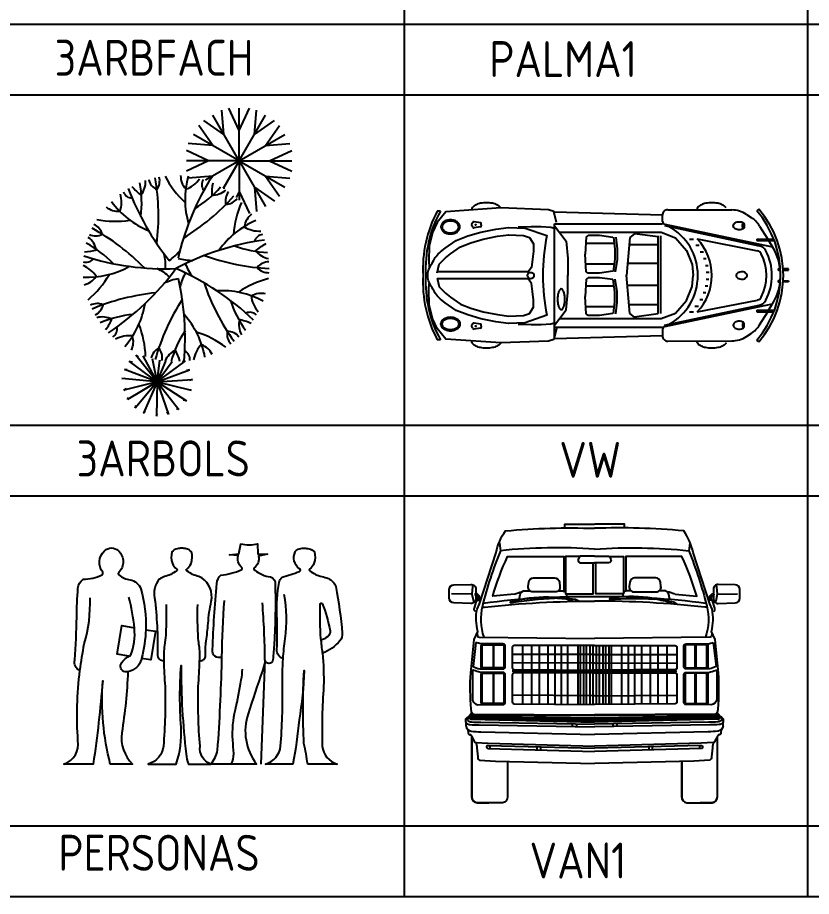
# Model space of a CAD drawing. Header units: millimetres. Extents: x 2198.5 to 2287.8, y 1208.8 to 1298.1.
# Drawn here: x 2265.8 to 2272.41, y 1237.71 to 1245.04 of the extents above; entities that cross this region are included whole.
import ezdxf

# ---------------------------------------------------------------- set-up
doc = ezdxf.new("R2010")
doc.units = ezdxf.units.MM
for name, color, linetype in [('2', 7, 'Continuous'), ('AUTO', 150, 'Continuous'), ('MOBITAS', 5, 'Continuous')]:
    doc.layers.add(name, color=color, linetype=linetype)
doc.styles.add('ARCHQUICK', font='ARCHQUIK.SHX')

# ---------------------------------------------------------------- blocks, each defined once
blk = doc.blocks.new('VAN1')
at = {"layer": 'AUTO'}
for p, q in [((0.6489, 1.3109), (0.6489, 1.1092)), ((0.724, 1.3109), (0.724, 1.1092)), ((0.788, 1.3109), (0.788, 1.1092)), ((0.8603, 1.3109), (0.8603, 1.1092)), ((0.9187, 1.3109), (0.9187, 1.1092)), ((0.9715, 1.3109), (0.9715, 1.1092)), ((1.0244, 1.3109), (1.0244, 1.1092)), ((1.1106, 1.3109), (1.1106, 1.1092)), ((1.13, 1.3109), (1.13, 1.1092)), ((1.1578, 1.3109), (1.1578, 1.1092)), ((1.1801, 1.3109), (1.1801, 1.1092)), ((1.2107, 1.3109), (1.2107, 1.1092)), ((1.2357, 1.3109), (1.2357, 1.1092)), ((1.2643, 1.3109), (1.2643, 1.1092)), ((1.2893, 1.3109), (1.2893, 1.1092)), ((1.3199, 1.3109), (1.3199, 1.1092)), ((1.3421, 1.3109), (1.3421, 1.1092)), ((1.37, 1.3109), (1.37, 1.1092)), ((1.3894, 1.3109), (1.3894, 1.1092)), ((1.4756, 1.3109), (1.4756, 1.1092)), ((1.5285, 1.3109), (1.5285, 1.1092)), ((1.5813, 1.3109), (1.5813, 1.1092)), ((1.6397, 1.3109), (1.6397, 1.1092)), ((1.712, 1.3109), (1.712, 1.1092)), ((1.776, 1.3109), (1.776, 1.1092)), ((1.8511, 1.3109), (1.8511, 1.1092)), ((1.25, 1.236), (0.5642, 1.2375)), ((1.25, 1.236), (1.9358, 1.2375)), ((1.25, 1.1645), (0.5642, 1.1679)), ((1.25, 1.1645), (1.9358, 1.1679)), ((1.25, 1.0971), (0.5642, 1.0985)), ((0.6489, 1.082), (0.6489, 0.8241)), ((0.724, 1.082), (0.724, 0.8241)), ((0.788, 1.082), (0.788, 0.8241)), ((0.8603, 1.082), (0.8603, 0.8241)), ((0.9187, 1.082), (0.9187, 0.8241)), ((0.9715, 1.082), (0.9715, 0.8241)), ((1.0244, 1.082), (1.0244, 0.8241)), ((1.1106, 1.082), (1.1106, 0.8241)), ((1.13, 1.082), (1.13, 0.8241)), ((1.1578, 1.082), (1.1578, 0.8241)), ((1.1801, 1.082), (1.1801, 0.8241)), ((1.2107, 1.082), (1.2107, 0.8241)), ((1.2357, 1.082), (1.2357, 0.8241)), ((1.25, 1.0971), (1.9358, 1.0985)), ((1.2643, 1.082), (1.2643, 0.8241)), ((1.2893, 1.082), (1.2893, 0.8241)), ((1.3199, 1.082), (1.3199, 0.8241)), ((1.3421, 1.082), (1.3421, 0.8241)), ((1.37, 1.082), (1.37, 0.8241)), ((1.3894, 1.082), (1.3894, 0.8241)), ((1.4756, 1.082), (1.4756, 0.8241)), ((1.5285, 1.082), (1.5285, 0.8241)), ((1.5813, 1.082), (1.5813, 0.8241)), ((1.6397, 1.082), (1.6397, 0.8241)), ((1.712, 1.082), (1.712, 0.8241)), ((1.776, 1.082), (1.776, 0.8241)), ((1.8511, 1.082), (1.8511, 0.8241)), ((1.25, 0.8923), (0.5642, 0.8957)), ((1.25, 0.8923), (1.9358, 0.8957)), ((1.0639, 0.6593), (1.0639, 0.6351)), ((1.0986, 0.6587), (1.0986, 0.6345)), ((1.4014, 0.6587), (1.4014, 0.6345)), ((1.4361, 0.6593), (1.4361, 0.6351)), ((0.3762, 0.4781), (0.3762, 0.451)), ((0.7689, 0.4672), (0.7689, 0.4401)), ((0.7992, 0.4664), (0.7992, 0.4392)), ((1.7008, 0.4664), (1.7008, 0.4392)), ((1.7311, 0.4672), (1.7311, 0.4401)), ((2.1238, 0.4781), (2.1238, 0.451))]:
    blk.add_line(p, q, dxfattribs=at)
for points in [[(0.1788, 0.6395), (0.1788, 0.671), (0.1768, 0.6715), (0.1758, 0.6969), (0.1768, 0.698), (0.1773, 0.6995), (0.191, 0.7142), (0.1981, 0.7157), (0.2194, 0.7404), (0.2236, 0.7343), (0.2276, 0.7358), (0.2281, 0.7404), (0.221, 0.7815, -0.038786), (0.2179, 1.0831), (0.2461, 1.3624), (0.2764, 1.428, -0.109718), (0.27, 1.6144), (0.2895, 1.6578), (0.429, 2.0868, -0.098597), (0.5071, 2.2668, -0.030448), (1.2504, 2.2886, -6.338264)], [(2.3212, 0.6395), (2.3212, 0.671), (2.3232, 0.6715), (2.3242, 0.6969), (2.3232, 0.698), (2.3227, 0.6995), (2.309, 0.7142), (2.3018, 0.7157), (2.2806, 0.7404), (2.2764, 0.7343), (2.2724, 0.7358), (2.2719, 0.7404), (2.279, 0.7815, 0.038786), (2.2821, 1.0831), (2.2539, 1.3624), (2.2236, 1.428, 0.109718), (2.23, 1.6144), (2.2104, 1.6578), (2.0709, 2.0868, 0.098597), (1.9928, 2.2668, 0.030448), (1.2496, 2.2886, 6.338264)], [(1.25, 2.1154, 0.042023), (0.4651, 2.1015, 0.035645), (0.3148, 1.6411, 0.142698), (0.3255, 1.3808, 1.987859)], [(0.4544, 2.1684, -0.751298), (0.4563, 2.1652)], [(1.25, 2.1154, -0.042023), (2.0348, 2.1015, -0.035645), (2.1851, 1.6411, -0.142698), (2.1745, 1.3808, -1.987859)], [(2.0456, 2.1684, 0.751298), (2.0437, 2.1652)], [(0.5813, 1.7395), (0.4008, 1.7219, -0.036787), (0.5248, 2.0529), (0.9924, 2.0539), (0.9924, 1.7647)], [(1.25, 2.0558), (1.1387, 2.0558, 0.311062), (1.12, 2.0429), (1.1143, 2.028, 0.525481), (1.133, 2.0009), (1.25, 2.0009)], [(1.25, 2.0558), (1.3613, 2.0558, -0.311062), (1.38, 2.0429), (1.3857, 2.028, -0.525481), (1.367, 2.0009), (1.25, 2.0009)], [(1.921, 1.7395), (2.1015, 1.7219, 0.036787), (1.9774, 2.0529), (1.5099, 2.0539), (1.5099, 1.7647)], [(0.0384, 1.706), (0.0384, 1.7773, -0.407192), (0.0774, 1.8173), (0.2192, 1.8207, -0.421271), (0.2602, 1.7807), (0.2602, 1.745, -0.422281)], [(0.2457, 1.8103, 0.387183), (0.2335, 1.8004), (0.2282, 1.7387), (0.2404, 1.68, 0.65361), (0.248, 1.6777, -0.040764)], [(0.6215, 1.6888), (0.6309, 1.7362, -0.35824), (0.6701, 1.7684), (0.7102, 1.7684, -0.414214)], [(0.9476, 1.7684), (0.9755, 1.7684, -0.414214), (1.0155, 1.7284), (1.0155, 1.7154)], [(1.5524, 1.7684), (1.5245, 1.7684, 0.414214), (1.4845, 1.7284), (1.4845, 1.7154)], [(1.8785, 1.6888), (1.8691, 1.7362, 0.35824), (1.8299, 1.7684), (1.7898, 1.7684, 0.414214)], [(2.4616, 1.706), (2.4616, 1.7773, 0.407192), (2.4225, 1.8173), (2.2807, 1.8207, 0.421271), (2.2398, 1.7807), (2.2398, 1.745, 0.422281)], [(2.2543, 1.8103, -0.387183), (2.2665, 1.8004), (2.2718, 1.7387), (2.2596, 1.68, -0.65361), (2.252, 1.6777, 0.040764)], [(0.2602, 1.7294), (0.2602, 1.7021, -0.422281), (0.2191, 1.6621), (0.0773, 1.666, -0.406192), (0.0384, 1.706)], [(0.2568, 1.5948), (0.2507, 1.5995, -0.237471), (0.2486, 1.6226), (0.267, 1.6839), (0.2708, 1.6847), (0.2708, 1.6885), (0.303, 1.6885)], [(0.2761, 1.6883), (0.2759, 1.7118, 0.291687), (0.2559, 1.7306, 0.293439)], [(0.291, 1.6888), (0.2909, 1.7137, 0.303996), (0.2586, 1.7453, 0.305503)], [(1.1199, 1.6802), (1.0911, 1.6942), (1.0177, 1.7042), (0.8648, 1.713, 0.079722), (0.5483, 1.6718, 0.809853), (0.5483, 1.6682, -0.025698), (0.9172, 1.7068), (0.866, 1.7094, -0.018156), (1.0133, 1.701), (1.0608, 1.6858), (1.068, 1.6802)], [(0.5813, 1.7395, -0.054626), (0.6438, 1.7585, -1.088774)], [(1.945, 1.6521), (1.9178, 1.6689), (1.8457, 1.6862), (1.6945, 1.7104, 0.079722), (1.3755, 1.7012, 0.809853), (1.3751, 1.6976, -0.025698), (1.746, 1.6989), (1.6953, 1.7067, -0.018156), (1.841, 1.6835), (1.8868, 1.6636), (1.8933, 1.6574)], [(1.9187, 1.7395, 0.054626), (1.8562, 1.7585, 1.088774)], [(2.2432, 1.5948), (2.2493, 1.5995, 0.237471), (2.2514, 1.6226), (2.2329, 1.6839), (2.2292, 1.6847), (2.2292, 1.6885), (2.197, 1.6885)], [(2.2089, 1.6888), (2.2091, 1.7137, -0.303996), (2.2413, 1.7453, -0.305503)], [(2.2239, 1.6883), (2.224, 1.7118, -0.291687), (2.2441, 1.7306, -0.293439)], [(2.2398, 1.7294), (2.2398, 1.7021, 0.422281), (2.2809, 1.6621), (2.4227, 1.666, 0.406192), (2.4616, 1.706)], [(0.3148, 1.6411, 0.523844), (0.3322, 1.6315, -0.026453), (1.25, 1.6816, 0.398545)], [(2.1851, 1.6411, -0.523844), (2.1678, 1.6315, 0.026453), (1.25, 1.6816, -0.398545)], [(0.2726, 1.4114), (0.2743, 1.3945, 0.377148), (0.2878, 1.3793), (1.25, 1.3689)], [(2.2274, 1.4114), (2.2257, 1.3945, -0.377148), (2.2122, 1.3793), (1.25, 1.3689)], [(0.2606, 1.3374), (0.2366, 1.1363, 0.095227), (0.2927, 1.1168), (0.2927, 1.1168), (0.2983, 1.1155), (0.4853, 1.1155, 0.470174), (0.5055, 1.1382), (0.5055, 1.3056, 0.473594), (0.4865, 1.3245), (0.3008, 1.3245), (0.2826, 1.3309, -0.060597), (0.2606, 1.3374)], [(2.2394, 1.3374), (2.2634, 1.1363, -0.095227), (2.2073, 1.1168), (2.2073, 1.1168), (2.2017, 1.1155), (2.0147, 1.1155, -0.470174), (1.9945, 1.1382), (1.9945, 1.3056, -0.473594), (2.0135, 1.3245), (2.1992, 1.3245), (2.2174, 1.3309, 0.060597), (2.2394, 1.3374)], [(1.25, 1.3109), (0.5792, 1.3109, 0.414214), (0.5642, 1.2959), (0.5642, 1.1252, 0.414214), (0.5792, 1.1102), (1.25, 1.1055)], [(1.25, 1.3109), (1.9208, 1.3109, -0.414214), (1.9358, 1.2959), (1.9358, 1.1252, -0.414214), (1.9208, 1.1102), (1.25, 1.1055)], [(0.2321, 1.1088), (0.2318, 0.8551, 0.256748), (0.2757, 0.8176), (0.2757, 0.8176), (0.2983, 0.818), (0.4853, 0.818, 0.470174), (0.5055, 0.8407), (0.5055, 1.067, 0.473594), (0.4865, 1.0859), (0.3008, 1.0859), (0.2826, 1.0917, -0.024992), (0.2321, 1.1088)], [(2.2679, 1.1088), (2.2681, 0.8551, -0.256748), (2.2243, 0.8176), (2.2243, 0.8176), (2.2017, 0.818), (2.0147, 0.818, -0.470174), (1.9945, 0.8407), (1.9945, 1.067, -0.473594), (2.0135, 1.0859), (2.1992, 1.0859), (2.2174, 1.0917, 0.024992), (2.2679, 1.1088)], [(1.25, 1.082), (0.5792, 1.082, 0.414214), (0.5642, 1.067), (0.5642, 0.8401, 0.414214), (0.5792, 0.8251), (1.25, 0.8205)], [(1.25, 1.082), (1.9208, 1.082, -0.414214), (1.9358, 1.067), (1.9358, 0.8401, -0.414214), (1.9208, 0.8251), (1.25, 0.8205)], [(0.1782, 0.6712, 0.087442), (0.1832, 0.6599, 0.479332)], [(0.1832, 0.6599, 0.113967), (0.2106, 0.6527, 0.040607), (0.2888, 0.6487), (1.25, 0.6318)], [(0.1915, 0.7143, 0.239469), (0.1954, 0.6824, 0.479332)], [(0.1954, 0.6824, 0.113967), (0.2228, 0.6752, 0.040607), (0.3011, 0.6712), (1.25, 0.6564)], [(2.3045, 0.6824, -0.113967), (2.2771, 0.6752, -0.040607), (2.1989, 0.6712), (1.25, 0.6564)], [(2.3168, 0.6599, -0.113967), (2.2894, 0.6527, -0.040607), (2.2112, 0.6487), (1.25, 0.6318)], [(2.3085, 0.7143, -0.239469), (2.3045, 0.6824, -0.479332)], [(2.3218, 0.6712, -0.087442), (2.3168, 0.6599, -0.479332)], [(0.1788, 0.6395, 0.342243), (0.2204, 0.5963)], [(0.1946, 0.6084), (0.1964, 0.5789, 0.436703), (0.2153, 0.5679, -0.125131), (0.2296, 0.5465), (0.2464, 0.5147, 0.325998), (0.2614, 0.5023), (0.3628, 0.4958), (1.25, 0.4712)], [(0.2204, 0.5963), (0.2204, 0.5963, 0.036077), (0.303, 0.5923), (1.25, 0.5678)], [(2.3053, 0.6084), (2.3036, 0.5789, -0.436703), (2.2847, 0.5679, 0.125131), (2.2704, 0.5465), (2.2535, 0.5147, -0.325998), (2.2386, 0.5023), (2.1372, 0.4958), (1.25, 0.4712)], [(2.2796, 0.5963), (2.2796, 0.5963, -0.036077), (2.197, 0.5923), (1.25, 0.5678)], [(2.3212, 0.6395, -0.342243), (2.2796, 0.5963)], [(0.5241, 0.345), (0.5241, 0.0494, -0.392385), (0.4806, 0.0006), (0.3679, 0.0006), (0.2703, 0.0006, -0.392385), (0.2268, 0.0494), (0.2268, 0.5511)], [(0.2277, 0.5511), (0.2277, 0.0494, 0.392385), (0.2711, 0.0006), (0.3688, 0.0006)], [(1.9759, 0.345), (1.9759, 0.0494, 0.392385), (2.0194, 0.0006), (2.1321, 0.0006), (2.2297, 0.0006, 0.392385), (2.2732, 0.0494), (2.2732, 0.5511)], [(2.2723, 0.5511), (2.2723, 0.0494, -0.392385), (2.2289, 0.0006), (2.1312, 0.0006)], [(0.2568, 0.504, -0.150975), (0.2675, 0.4574), (0.2764, 0.3825, 0.407136), (0.2905, 0.3558), (0.4241, 0.3474), (1.25, 0.3278)], [(0.3628, 0.4785, 0.866422), (0.3592, 0.4515, 0.654306)], [(2.2432, 0.504, 0.150975), (2.2325, 0.4574), (2.2236, 0.3825, -0.407136), (2.2094, 0.3558), (2.0758, 0.3474), (1.25, 0.3278)], [(2.1372, 0.4785, -0.866422), (2.1408, 0.4515, -0.654306)], [(0.5249, 0.345), (0.5249, 0.0494, -0.392385), (0.4815, 0.0006), (0.3688, 0.0006)], [(1.9751, 0.345), (1.9751, 0.0494, 0.392385), (2.0185, 0.0006), (2.1312, 0.0006)]]:
    blk.add_lwpolyline(points, format="xyb", dxfattribs=at)
for points in [[(1.001, 2.2914), (1.001, 2.3233), (1.2489, 2.3233)], [(1.499, 2.2914), (1.499, 2.3233), (1.2511, 2.3233)], [(0.4563, 2.1652), (0.4651, 2.1015)], [(2.0437, 2.1652), (2.0348, 2.1015)], [(1.1302, 2.0539), (1.0078, 2.0539), (1.0078, 1.7414), (1.2394, 1.7414), (1.2394, 2.0009)], [(1.3697, 2.0539), (1.4922, 2.0539), (1.4922, 1.7414), (1.2606, 1.7414), (1.2606, 2.0009)], [(0.2282, 1.7387), (0.0582, 1.7417)], [(2.2718, 1.7387), (2.4418, 1.7417)], [(0.2428, 0.7375), (0.2428, 0.7375), (1.25, 0.7324)], [(0.2428, 0.7331), (0.2428, 0.7331), (1.25, 0.7281)], [(2.2572, 0.7375), (2.2572, 0.7375), (1.25, 0.7324)], [(2.2572, 0.7331), (2.2572, 0.7331), (1.25, 0.7281)], [(0.2239, 0.6962), (0.2239, 0.6962), (1.25, 0.6715)], [(0.2245, 0.7029), (0.2245, 0.7029), (1.25, 0.6851)], [(0.2257, 0.7099), (0.2257, 0.7099), (1.25, 0.6964)], [(0.2428, 0.7207), (0.2428, 0.7207), (1.25, 0.709)], [(2.2572, 0.7207), (2.2572, 0.7207), (1.25, 0.709)], [(2.2742, 0.7099), (2.2742, 0.7099), (1.25, 0.6964)], [(2.2755, 0.7029), (2.2755, 0.7029), (1.25, 0.6851)], [(2.2761, 0.6962), (2.2761, 0.6962), (1.25, 0.6715)], [(0.3592, 0.4515), (0.3592, 0.4515), (0.3592, 0.4515), (0.3592, 0.4515), (0.3592, 0.4515), (0.3592, 0.4515), (0.3592, 0.4515), (1.25, 0.4267)], [(0.3628, 0.4785), (0.3628, 0.4785), (0.3628, 0.4785), (0.3628, 0.4785), (0.3628, 0.4785), (0.3628, 0.4785), (0.3628, 0.4785), (1.25, 0.4538)], [(2.1372, 0.4785), (2.1372, 0.4785), (2.1372, 0.4785), (2.1372, 0.4785), (2.1372, 0.4785), (2.1372, 0.4785), (2.1372, 0.4785), (1.25, 0.4538)], [(2.1408, 0.4515), (2.1408, 0.4515), (2.1408, 0.4515), (2.1408, 0.4515), (2.1408, 0.4515), (2.1408, 0.4515), (2.1408, 0.4515), (1.25, 0.4267)]]:
    blk.add_lwpolyline(points, dxfattribs=at)
for points in [[(0.6965, 1.8034), (0.7006, 1.8392, -0.380569), (0.7404, 1.8745), (0.9168, 1.8745, -0.375877), (0.9565, 1.8398), (0.9612, 1.8041, -0.453618), (0.9216, 1.7588), (0.7362, 1.7588, -0.448678)], [(1.8035, 1.8034), (1.7993, 1.8392, 0.380569), (1.7596, 1.8745), (1.5832, 1.8745, 0.375877), (1.5435, 1.8398), (1.5388, 1.8041, 0.453618), (1.5784, 1.7588), (1.7638, 1.7588, 0.448678)], [(0.3033, 1.1368), (0.3033, 1.3045, -0.414214), (0.3183, 1.3195), (0.4854, 1.3195, -0.414214), (0.5004, 1.3045), (0.5004, 1.1368, -0.414214), (0.4854, 1.1218), (0.3183, 1.1218, -0.414214)], [(2.1966, 1.1368), (2.1966, 1.3045, 0.414214), (2.1816, 1.3195), (2.0146, 1.3195, 0.414214), (1.9996, 1.3045), (1.9996, 1.1368, 0.414214), (2.0146, 1.1218), (2.1816, 1.1218, 0.414214)], [(0.3135, 1.1302), (0.3135, 1.3111, -0.414214), (0.3193, 1.3169), (0.3992, 1.3169, -0.414214), (0.4049, 1.3111), (0.4049, 1.1302, -0.414214), (0.3992, 1.1244), (0.3193, 1.1244, -0.414214)], [(0.4104, 1.1302), (0.4104, 1.3111, -0.414214), (0.4162, 1.3169), (0.488, 1.3169, -0.414214), (0.4937, 1.3111), (0.4937, 1.1302, -0.414214), (0.488, 1.1244), (0.4162, 1.1244, -0.414214)], [(2.0896, 1.1302), (2.0896, 1.3111, 0.414214), (2.0838, 1.3169), (2.012, 1.3169, 0.414214), (2.0063, 1.3111), (2.0063, 1.1302, 0.414214), (2.012, 1.1244), (2.0838, 1.1244, 0.414214)], [(2.1865, 1.1302), (2.1865, 1.3111, 0.414214), (2.1807, 1.3169), (2.1008, 1.3169, 0.414214), (2.0951, 1.3111), (2.0951, 1.1302, 0.414214), (2.1008, 1.1244), (2.1807, 1.1244, 0.414214)], [(0.3033, 0.8406), (0.3033, 1.0671, -0.414214), (0.3183, 1.0821), (0.4854, 1.0821, -0.414214), (0.5004, 1.0671), (0.5004, 0.8406, -0.414214), (0.4854, 0.8256), (0.3183, 0.8256, -0.414214)], [(0.3135, 0.8339), (0.3135, 1.0738, -0.414214), (0.3193, 1.0795), (0.3992, 1.0795, -0.414214), (0.4049, 1.0738), (0.4049, 0.8339, -0.414214), (0.3992, 0.8282), (0.3193, 0.8282, -0.414214)], [(0.4104, 0.8339), (0.4104, 1.0738, -0.414214), (0.4162, 1.0795), (0.488, 1.0795, -0.414214), (0.4937, 1.0738), (0.4937, 0.8339, -0.414214), (0.488, 0.8282), (0.4162, 0.8282, -0.414214)], [(2.1966, 0.8406), (2.1966, 1.0671, 0.414214), (2.1816, 1.0821), (2.0146, 1.0821, 0.414214), (1.9996, 1.0671), (1.9996, 0.8406, 0.414214), (2.0146, 0.8256), (2.1816, 0.8256, 0.414214)], [(2.0896, 0.8339), (2.0896, 1.0738, 0.414214), (2.0838, 1.0795), (2.012, 1.0795, 0.414214), (2.0063, 1.0738), (2.0063, 0.8339, 0.414214), (2.012, 0.8282), (2.0838, 0.8282, 0.414214)], [(2.1865, 0.8339), (2.1865, 1.0738, 0.414214), (2.1807, 1.0795), (2.1008, 1.0795, 0.414214), (2.0951, 1.0738), (2.0951, 0.8339, 0.414214), (2.1008, 0.8282), (2.1807, 0.8282, 0.414214)]]:
    blk.add_lwpolyline(points, format="xyb", close=True, dxfattribs=at)
for centre, radius, start, end in [((0.264, 1.7367), 0.0102, 121.98092, 216.85104), ((1.1516, -4.5024), 6.2199, 89.09403, 97.6636), ((1.3483, -4.5024), 6.2199, 82.3364, 90.90597), ((2.2359, 1.7367), 0.0102, 323.14896, 58.01908), ((0.2337, 0.7322), 0.00981, 164.66842, 252.24915), ((0.2414, 0.747), 0.014, 194.6186, 275.72998), ((0.2457, 0.7551), 0.0179, 189.91213, 260.53443), ((2.2542, 0.7551), 0.0179, 279.46557, 350.08787), ((2.2586, 0.747), 0.014, 264.27002, 345.3814), ((2.2663, 0.7322), 0.00981, 287.75085, 15.33158), ((0.2251, 0.7212), 0.0251, 186.92898, 267.17611), ((0.2272, 0.7251), 0.0223, 183.88547, 263.14837), ((0.2276, 0.727), 0.0172, 167.2434, 263.86825), ((0.26, 0.8525), 0.133, 257.2794, 262.56771), ((2.24, 0.8525), 0.133, 277.43229, 282.7206), ((2.2724, 0.727), 0.0172, 276.13175, 12.7566), ((2.2728, 0.7251), 0.0223, 276.85163, 356.11453), ((2.2749, 0.7212), 0.0251, 272.82389, 353.07102)]:
    blk.add_arc(centre, radius, start, end, dxfattribs=at)
blk = doc.blocks.new('*X435')
at = {"color": 0, "linetype": 'Continuous'}
for p, q in [((65.75, 93.7308), (65.75, 93.7632)), ((66.3125, 93.7236), (66.3125, 93.7553)), ((65.8125, 93.6894), (65.8125, 93.7182)), ((65.875, 93.6607), (65.875, 93.6875)), ((66.1875, 93.6574), (66.1875, 93.6839)), ((66.25, 93.6843), (66.25, 93.7128)), ((65.9375, 93.6424), (65.9375, 93.6681)), ((66, 93.6332), (66, 93.6583)), ((66.0625, 93.6326), (66.0625, 93.6576)), ((66.125, 93.6405), (66.125, 93.666))]:
    blk.add_line(p, q, dxfattribs=at)
blk = doc.blocks.new('VW')
at = {"layer": 'MOBITAS', "linetype": 'Continuous'}
for p, q in [((-0.7171, -0.2033), (-0.7171, -0.1691)), ((0.706, -0.2033), (0.706, -0.1691)), ((-0.5885, -0.6477), (-0.5986, -0.5765)), ((-0.5921, -0.5629), (-0.5712, -0.5493)), ((-0.5404, -0.5629), (-0.5613, -0.5493)), ((-0.544, -0.6477), (-0.5339, -0.5765)), ((0.5328, -0.6477), (0.5228, -0.5765)), ((0.5292, -0.5629), (0.5502, -0.5493)), ((0.581, -0.5629), (0.5601, -0.5493)), ((0.5774, -0.6477), (0.5874, -0.5765)), ((-0.5665, -0.6569), (-0.5774, -0.6569)), ((-0.5665, -0.6569), (-0.5556, -0.6569)), ((0.5554, -0.6569), (0.5445, -0.6569)), ((0.5554, -0.6569), (0.5663, -0.6569)), ((-0.5446, -1.0642), (-0.5492, -1.2085)), ((0.5335, -1.0642), (0.538, -1.2085)), ((-0.5492, -1.2085), (-0.5492, -1.3213)), ((0.538, -1.2085), (0.538, -1.3213)), ((-0.5492, -1.3213), (-0.5401, -1.4251)), ((0.538, -1.3213), (0.529, -1.4251)), ((-0.5401, -1.4251), (-0.5311, -1.4657)), ((0.529, -1.4251), (0.52, -1.4657)), ((-0.6733, -2.6634), (-0.7072, -1.466)), ((-0.7072, -1.466), (-0.5774, -1.466)), ((-0.5774, -1.466), (-0.5774, -2.6634)), ((-0.5774, -1.466), (0.5662, -1.466)), ((-0.4838, -1.5209), (-0.4838, -2.6469)), ((0.4727, -1.5209), (0.4727, -2.6469)), ((0.5662, -1.466), (0.5662, -2.6634)), ((0.6622, -2.6634), (0.696, -1.466)), ((-0.4489, -1.8386), (-0.432, -1.8184)), ((-0.4489, -1.9667), (-0.4489, -1.8386)), ((-0.432, -1.8184), (-0.2397, -1.8083)), ((-0.3503, -1.8126), (-0.3503, -2.1241)), ((-0.0474, -1.8184), (-0.2397, -1.8083)), ((-0.1189, -1.8126), (-0.1189, -2.1241)), ((-0.0306, -1.8386), (-0.0474, -1.8184)), ((-0.0306, -1.9667), (-0.0306, -1.8386)), ((0.0194, -1.8386), (0.0363, -1.8184)), ((0.0194, -1.9667), (0.0194, -1.8386)), ((0.0363, -1.8184), (0.2286, -1.8083)), ((0.1219, -1.8126), (0.1219, -2.1241)), ((0.4209, -1.8184), (0.2286, -1.8083)), ((0.3534, -1.8126), (0.3534, -2.1241)), ((0.4377, -1.8386), (0.4209, -1.8184)), ((0.4377, -1.9667), (0.4377, -1.8386)), ((-0.4278, -2.1141), (-0.4489, -1.9667)), ((-0.0516, -2.1141), (-0.0306, -1.9667)), ((0.0405, -2.1141), (0.0194, -1.9667)), ((0.4167, -2.1141), (0.4377, -1.9667)), ((-0.4286, -2.1218), (-0.2971, -2.1353)), ((-0.2971, -2.1353), (-0.1857, -2.1353)), ((-0.1857, -2.1353), (-0.0508, -2.115)), ((0.1746, -2.1353), (0.0397, -2.115)), ((0.2859, -2.1353), (0.1746, -2.1353)), ((0.4175, -2.1218), (0.2859, -2.1353)), ((-0.4681, -2.3519), (-0.4277, -2.2995)), ((-0.4277, -2.2995), (-0.004, -2.2632)), ((-0.3267, -2.2908), (-0.3267, -2.6141)), ((-0.1142, -2.2726), (-0.1142, -2.6141)), ((0.4166, -2.2995), (-0.0071, -2.2632)), ((0.1314, -2.2751), (0.1314, -2.6149)), ((0.3392, -2.2929), (0.3392, -2.6141)), ((0.457, -2.3519), (0.4166, -2.2995)), ((-0.4318, -2.614), (-0.4681, -2.3519)), ((0.4206, -2.614), (0.457, -2.3519)), ((-0.4278, -2.6141), (0.433, -2.6141)), ((-0.7335, -2.7238), (-0.7307, -3.4299)), ((-0.6021, -2.6634), (-0.6733, -2.6634)), ((-0.5726, -2.6876), (-0.3212, -3.8808)), ((-0.5578, -2.6847), (-0.3354, -3.7322)), ((-0.4838, -2.6469), (-0.4231, -2.8087)), ((0.5614, -2.6876), (0.3101, -3.8808)), ((0.5467, -2.6847), (0.3242, -3.7322)), ((0.4727, -2.6469), (0.412, -2.8087)), ((0.591, -2.6634), (0.6622, -2.6634)), ((0.7224, -2.7238), (0.7195, -3.4299)), ((-0.4231, -2.8087), (-0.2814, -2.9301)), ((0.412, -2.8087), (0.2703, -2.9301)), ((-0.4085, -2.9615), (-0.4085, -3.0066)), ((-0.2814, -2.9301), (-0.1262, -2.9908)), ((-0.1262, -2.9908), (-0.0048, -3.0043)), ((0.1151, -2.9908), (-0.0063, -3.0043)), ((0.2703, -2.9301), (0.1151, -2.9908)), ((0.3973, -2.9615), (0.3973, -3.0066)), ((-0.4098, -3.0478), (-0.2774, -3.7148)), ((0.3986, -3.0478), (0.2663, -3.7148)), ((-0.6821, -3.5927), (-0.6478, -3.6457)), ((0.671, -3.5927), (0.6366, -3.6457)), ((-0.7415, -3.7292), (-0.7219, -3.7063)), ((-0.5529, -3.7383), (-0.4067, -3.8282)), ((-0.4067, -3.707), (-0.4067, -3.8941)), ((-0.3916, -3.7075), (-0.3916, -3.9012)), ((0.3805, -3.7075), (0.3805, -3.9012)), ((0.3956, -3.707), (0.3956, -3.8941)), ((0.5418, -3.7383), (0.3956, -3.8282)), ((0.7303, -3.7292), (0.7107, -3.7063)), ((-0.3916, -3.8375), (-0.321, -3.8809)), ((0.3805, -3.8375), (0.3099, -3.8809)), ((-0.0774, -3.9687), (-0.0774, -3.9488)), ((-0.0648, -3.9481), (-0.0648, -3.9695)), ((0.0537, -3.9481), (0.0537, -3.9695)), ((0.0663, -3.9687), (0.0663, -3.9488)), ((-0.0774, -4.0578), (-0.0774, -3.9989)), ((-0.0648, -4.0578), (-0.0774, -4.0578)), ((-0.0648, -3.9996), (-0.0648, -4.0578)), ((0.0537, -3.9996), (0.0537, -4.0578)), ((0.0537, -4.0578), (0.0663, -4.0578)), ((0.0663, -4.0578), (0.0663, -3.9989))]:
    blk.add_line(p, q, dxfattribs=at)
at = {"layer": 'MOBITAS', "color": 2, "linetype": 'Continuous'}
for p, q in [((-0.5569, -1.466), (-0.3854, -1.595)), ((0.5458, -1.466), (0.3742, -1.595)), ((-0.3854, -1.595), (-0.1947, -1.6162)), ((-0.1947, -1.6162), (-0.004, -1.6162)), ((0.1835, -1.6162), (-0.0071, -1.6162)), ((0.3742, -1.595), (0.1835, -1.6162))]:
    blk.add_line(p, q, dxfattribs=at)
at = {"layer": 'MOBITAS', "color": 3, "linetype": 'Continuous'}
for p, q in [((-0.182, -2.16), (-0.0471, -2.1398)), ((0.1709, -2.16), (0.036, -2.1398)), ((-0.4312, -2.1467), (-0.2996, -2.1601)), ((-0.2971, -2.1603), (-0.1857, -2.1603)), ((0.2859, -2.1603), (0.1746, -2.1603)), ((0.42, -2.1467), (0.2885, -2.1601)), ((-0.4278, -2.6441), (0.433, -2.6441))]:
    blk.add_line(p, q, dxfattribs=at)
at = {"layer": 'MOBITAS', "linetype": 'Continuous'}
for points in [[(-0.5933, -1.4912), (-0.7154, -1.4584), (-0.7341, -1.4021), (-0.7529, -0.8721), (-0.7107, -0.2624), (-0.5933, -0.1686), (-0.4807, -0.117), (-0.3305, -0.0795), (-0.1663, -0.0748), (-0.0959, -0.0795)], [(0.5822, -1.4912), (0.7042, -1.4584), (0.723, -1.4021), (0.7418, -0.8721), (0.6995, -0.2624), (0.5822, -0.1686), (0.4696, -0.117), (0.3194, -0.0795), (0.1551, -0.0748), (0.0847, -0.0795)], [(-0.0337, -0.1688), (-0.1299, -0.1894), (-0.202, -0.2615), (-0.2467, -0.3164), (-0.3223, -0.4263), (-0.3669, -0.5396), (-0.4081, -0.6769), (-0.4391, -0.8348), (-0.4562, -0.9618), (-0.4494, -1.1232), (-0.4253, -1.1918), (-0.3566, -1.2365), (-0.2742, -1.233), (-0.1849, -1.2227), (-0.1849, -1.2227), (-0.0955, -1.2124), (-0.044, -1.1747), (-0.044, -0.1688)], [(0.0226, -0.1688), (0.1188, -0.1894), (0.1909, -0.2615), (0.2356, -0.3164), (0.3111, -0.4263), (0.3558, -0.5396), (0.397, -0.6769), (0.4279, -0.8348), (0.4451, -0.9618), (0.4382, -1.1232), (0.4142, -1.1918), (0.3455, -1.2365), (0.263, -1.233), (0.1737, -1.2227), (0.1737, -1.2227), (0.0844, -1.2124), (0.0329, -1.1747), (0.0329, -0.1688)]]:
    blk.add_lwpolyline(points, dxfattribs=at)
for points in [[(-0.0049, -1.3389, 0.04418), (-0.4464, -1.3808), (-0.5299, -1.1422), (-0.5378, -0.9572), (-0.5191, -0.8185), (-0.4866, -0.6528), (-0.4428, -0.5068), (-0.3924, -0.379), (-0.3081, -0.2564), (-0.2674, -0.2064, -0.117042), (-0.1576, -0.122, 0.050681), (-0.1225, -0.1018, -0.322897), (0.1114, -0.1018, 0.050681), (0.1464, -0.122, -0.117042), (0.2563, -0.2064), (0.297, -0.2564), (0.3813, -0.379), (0.4317, -0.5068), (0.4755, -0.6528), (0.5079, -0.8185), (0.5267, -0.9572), (0.5188, -1.1422), (0.4353, -1.3808, 0.04418), (-0.0062, -1.3389, 0.04418)], [(-0.8113, -0.7141, -0.048358), (-0.8048, -0.6478, -0.062116), (-0.7886, -0.5984, -0.102769), (-0.7598, -0.5603, -0.1819), (-0.734, -0.5505, -0.021372), (-0.7306, -0.5507, -0.102769)], [(0.8001, -0.7141, 0.048358), (0.7937, -0.6478, 0.062116), (0.7775, -0.5984, 0.102769), (0.7487, -0.5603, 0.1819), (0.7229, -0.5505, 0.021372), (0.7195, -0.5507, 0.102769)], [(-0.7529, -0.8728, -0.054258), (-0.7598, -0.8679, -0.102769), (-0.7886, -0.8297, -0.062116), (-0.8048, -0.7804, -0.048358), (-0.8113, -0.7141, -0.048358)], [(0.7418, -0.8728, 0.054258), (0.7487, -0.8679, 0.102769), (0.7775, -0.8297, 0.062116), (0.7937, -0.7804, 0.048358), (0.8001, -0.7141, 0.048358)], [(-0.8113, -3.2087, -0.048358), (-0.8048, -3.1424, -0.062116), (-0.7886, -3.0931, -0.102769), (-0.7598, -3.0549, -0.1819), (-0.734, -3.0452, -0.021372), (-0.7306, -3.0453, -0.102769)], [(0.8001, -3.2087, 0.048358), (0.7937, -3.1424, 0.062116), (0.7775, -3.0931, 0.102769), (0.7487, -3.0549, 0.1819), (0.7229, -3.0452, 0.021372), (0.7195, -3.0453, 0.102769)], [(-0.7529, -3.3674, -0.054258), (-0.7598, -3.3625, -0.102769), (-0.7886, -3.3244, -0.062116), (-0.8048, -3.275, -0.048358), (-0.8113, -3.2087, -0.048358)], [(0.7418, -3.3674, 0.054258), (0.7487, -3.3625, 0.102769), (0.7775, -3.3244, 0.062116), (0.7937, -3.275, 0.048358), (0.8001, -3.2087, 0.048358)], [(-0.5284, -3.5639, 0.050419), (-0.5222, -3.5554, 0.072878), (-0.5144, -3.5358, 0.05934), (-0.5115, -3.512, 0.05934), (-0.5144, -3.4881, 0.072878), (-0.5222, -3.4685, 0.106718), (-0.5371, -3.4523, 0.155601), (-0.5562, -3.4462, 0.155601), (-0.5752, -3.4523, 0.106718), (-0.5901, -3.4685, 0.072878), (-0.5979, -3.4881, 0.05934), (-0.6008, -3.512, 0.05934)], [(0.5173, -3.5639, -0.050419), (0.5111, -3.5554, -0.072878), (0.5033, -3.5358, -0.05934), (0.5004, -3.512, -0.05934), (0.5033, -3.4881, -0.072878), (0.5111, -3.4685, -0.106718), (0.526, -3.4523, -0.155601), (0.545, -3.4462, -0.155601), (0.5641, -3.4523, -0.106718), (0.5789, -3.4685, -0.072878), (0.5868, -3.4881, -0.05934), (0.5896, -3.512, -0.05934)], [(-0.6008, -3.512, 0.05934), (-0.5979, -3.5358, 0.072878), (-0.5901, -3.5554, 0.046253), (-0.5845, -3.5632, 0.155601)], [(0.5896, -3.512, -0.05934), (0.5868, -3.5358, -0.072878), (0.5789, -3.5554, -0.046253), (0.5733, -3.5632, -0.155601)]]:
    blk.add_lwpolyline(points, format="xyb", dxfattribs=at)
for points in [[(-0.4653, -0.3152, -0.071372), (-0.4711, -0.3554, -0.082843), (-0.4868, -0.3878, -0.106754), (-0.5132, -0.4121, -0.133223), (-0.5433, -0.4202, -0.133223), (-0.5734, -0.4121, -0.106754), (-0.5998, -0.3878, -0.082843), (-0.6155, -0.3554, -0.071372), (-0.6213, -0.3152, -0.071372), (-0.6155, -0.275, -0.082843), (-0.5998, -0.2425, -0.106754), (-0.5734, -0.2183, -0.133223), (-0.5433, -0.2101, -0.133223), (-0.5132, -0.2183, -0.106754), (-0.4868, -0.2425, -0.082843), (-0.4711, -0.275, -0.071372)], [(-0.4778, -0.3152, -0.071372), (-0.4831, -0.3518, -0.082843), (-0.497, -0.3806, -0.106754), (-0.5195, -0.4013, -0.133223), (-0.5433, -0.4077, -0.133223), (-0.5671, -0.4013, -0.106754), (-0.5896, -0.3806, -0.082843), (-0.6035, -0.3518, -0.071372), (-0.6088, -0.3152, -0.071372), (-0.6035, -0.2785, -0.082843), (-0.5896, -0.2497, -0.106754), (-0.5671, -0.2291, -0.133223), (-0.5433, -0.2226, -0.133223), (-0.5195, -0.2291, -0.106754), (-0.497, -0.2497, -0.082843), (-0.4831, -0.2785, -0.071372)], [(0.4542, -0.3152, 0.071372), (0.46, -0.3554, 0.082843), (0.4757, -0.3878, 0.106754), (0.5021, -0.4121, 0.133223), (0.5322, -0.4202, 0.133223), (0.5623, -0.4121, 0.106754), (0.5887, -0.3878, 0.082843), (0.6044, -0.3554, 0.071372), (0.6101, -0.3152, 0.071372), (0.6044, -0.275, 0.082843), (0.5887, -0.2425, 0.106754), (0.5623, -0.2183, 0.133223), (0.5322, -0.2101, 0.133223), (0.5021, -0.2183, 0.106754), (0.4757, -0.2425, 0.082843), (0.46, -0.275, 0.071372)], [(0.4667, -0.3152, 0.071372), (0.472, -0.3518, 0.082843), (0.4859, -0.3806, 0.106754), (0.5084, -0.4013, 0.133223), (0.5322, -0.4077, 0.133223), (0.5559, -0.4013, 0.106754), (0.5785, -0.3806, 0.082843), (0.5924, -0.3518, 0.071372), (0.5976, -0.3152, 0.071372), (0.5924, -0.2785, 0.082843), (0.5785, -0.2497, 0.106754), (0.5559, -0.2291, 0.133223), (0.5322, -0.2226, 0.133223), (0.5084, -0.2291, 0.106754), (0.4859, -0.2497, 0.082843), (0.472, -0.2785, 0.071372)], [(-0.3841, -1.5414, 0.219017), (-0.3783, -1.5541, 0.092101), (-0.3506, -1.5701, 0.0488), (-0.3164, -1.5786, 0.0365), (-0.2696, -1.582, 0.0365), (-0.2227, -1.5786, 0.0488), (-0.1886, -1.5701, 0.092101), (-0.1609, -1.5541, 0.219017), (-0.155, -1.5414, 0.219017), (-0.1609, -1.5286, 0.092101), (-0.1886, -1.5126, 0.0488), (-0.2227, -1.5041, 0.0365), (-0.2696, -1.5007, 0.0365), (-0.3164, -1.5041, 0.0488), (-0.3506, -1.5126, 0.092101), (-0.3783, -1.5286, 0.219017)], [(0.0345, -3.5471, 0.058595), (0.0312, -3.5191, 0.072197), (0.0228, -3.4978, 0.106588), (0.0084, -3.482, 0.157187), (-0.0056, -3.4774, 0.157187), (-0.0196, -3.482, 0.106588), (-0.0339, -3.4978, 0.072197), (-0.0424, -3.5191, 0.058595), (-0.0457, -3.5471, 0.058595), (-0.0424, -3.575, 0.184641), (-0.0349, -3.58, 0.106588), (-0.0206, -3.5959, 0.157187), (-0.0066, -3.6004, 0.157187), (0.0074, -3.5959, 0.106588), (0.0218, -3.58, 0.155083), (0.0312, -3.575, 0.058595)], [(-0.5867, -3.5589, 0.235974), (-0.5853, -3.5618, 0.085819), (-0.5777, -3.5656, 0.043364), (-0.5686, -3.5676, 0.032028), (-0.5559, -3.5684, 0.032028), (-0.5433, -3.5676, 0.043364), (-0.5342, -3.5656, 0.085819), (-0.5266, -3.5618, 0.235974), (-0.5252, -3.5589, 0.235974), (-0.5266, -3.556, 0.085819), (-0.5342, -3.5521, 0.043364), (-0.5433, -3.5501, 0.032028), (-0.5559, -3.5493, 0.032028), (-0.5686, -3.5501, 0.043364), (-0.5777, -3.5521, 0.085819), (-0.5853, -3.556, 0.235974)], [(0.5756, -3.5589, -0.235974), (0.5741, -3.5618, -0.085819), (0.5666, -3.5656, -0.043364), (0.5574, -3.5676, -0.032028), (0.5448, -3.5684, -0.032028), (0.5322, -3.5676, -0.043364), (0.5231, -3.5656, -0.085819), (0.5155, -3.5618, -0.235974), (0.5141, -3.5589, -0.235974), (0.5155, -3.556, -0.085819), (0.5231, -3.5521, -0.043364), (0.5322, -3.5501, -0.032028), (0.5448, -3.5493, -0.032028), (0.5574, -3.5501, -0.043364), (0.5666, -3.5521, -0.085819), (0.5741, -3.556, -0.235974)]]:
    blk.add_lwpolyline(points, format="xyb", close=True, dxfattribs=at)
for centre, radius in [((-0.5671, -0.5929), 0.00299), ((0.556, -0.5929), 0.00299), ((-0.0074, -1.204), 0.0361)]:
    blk.add_circle(centre, radius, dxfattribs=at)
for centre, radius, start, end in [((-0.0817, -1.3582), 1.3483, 86.76172, 118.11677), ((-0.0817, -1.3585), 1.3184, 86.68838, 118.81139), ((0.0706, -1.3582), 1.3483, 61.88323, 93.23828), ((0.0706, -1.3585), 1.3184, 61.18861, 93.31162), ((-0.5869, -0.5737), 0.012, 115.89152, 193.50466), ((-0.5665, -0.5601), 0.012, 64.10848, 115.89152), ((-0.5456, -0.5737), 0.012, 346.49534, 64.10848), ((0.5345, -0.5737), 0.012, 115.89152, 193.50466), ((0.5554, -0.5601), 0.012, 64.10848, 115.89152), ((0.5758, -0.5737), 0.012, 346.49534, 64.10848), ((-0.5769, -0.6449), 0.012, 193.50466, 270), ((-0.5556, -0.6449), 0.012, 270, 346.49534), ((0.5445, -0.6449), 0.012, 193.50466, 270), ((0.5657, -0.6449), 0.012, 270, 346.49534), ((-0.6733, -2.7236), 0.0602, 90, 180.20978), ((-0.6021, -2.6935), 0.0301, 11.22231, 90), ((0.591, -2.6935), 0.0301, 90, 168.77769), ((0.6622, -2.7236), 0.0602, 359.79022, 90), ((-0.0056, -2.6219), 0.5872, 226.49882, 313.50118), ((-0.4295, -3.4288), 0.3011, 180.20978, 212.97591), ((0.4184, -3.4288), 0.3011, 327.02409, 359.79022), ((-0.3952, -3.4818), 0.3011, 212.97591, 238.40977), ((0.384, -3.4818), 0.3011, 301.59023, 327.02409), ((-0.0056, -2.8697), 1.1315, 229.43241, 310.56759), ((-0.0056, -2.8697), 1.1014, 229.43241, 310.56759), ((-0.3999, -3.7297), 0.0237, 69.53527, 106.61302), ((-0.229, -3.7111), 0.1084, 191.22231, 242.1761), ((-0.2183, -3.7031), 0.0602, 191.22231, 242.87716), ((-0.0056, -3.2877), 0.527, 242.87716, 297.12284), ((0.2072, -3.7031), 0.0602, 297.12284, 348.77769), ((0.2179, -3.7111), 0.1084, 297.8239, 348.77769), ((0.3888, -3.7297), 0.0237, 73.38698, 110.46473), ((-0.0056, -3.3679), 0.6022, 238.40977, 263.15043), ((-0.0056, -3.2877), 0.5872, 242.1761, 297.8239), ((-0.0056, -3.3679), 0.6022, 264.35588, 301.59023), ((-0.071, -3.9504), 0.00661, 339.70102, 194.63006), ((0.0599, -3.9504), 0.00661, 345.36994, 200.29898)]:
    blk.add_arc(centre, radius, start, end, dxfattribs=at)
at = {"layer": 'MOBITAS', "color": 3, "linetype": 'Continuous'}
blk.add_arc((-0.0056, -2.437), 0.6172, 208.52927, 331.47074, dxfattribs=at)
at = {"layer": 'MOBITAS', "linetype": 'Continuous', "xscale": 1.204459375860544, "yscale": 1.204459375860544, "zscale": 1.204459375860544}
blk.add_blockref('*X435', (-79.5432, -115.9547), dxfattribs=at)
blk = doc.blocks.new('3ARBOLS')
at = {"layer": 'MOBITAS', "color": 72}
for p, q in [((0.4702, 1.3153), (0.4498, 1.5545)), ((0.6197, 1.3554), (0.5178, 1.5728)), ((0.6197, 1.0565), (0.6197, 1.5728)), ((0.6197, 1.3554), (0.7215, 1.5728)), ((0.7691, 1.3153), (0.7895, 1.5545)), ((0.6197, 1.0565), (0.3615, 1.5036)), ((0.6197, 1.0565), (0.8778, 1.5036)), ((0.3608, 1.206), (0.2235, 1.4029)), ((0.4702, 1.3153), (0.2733, 1.4526)), ((0.7691, 1.3153), (0.966, 1.4526)), ((0.8785, 1.206), (1.0158, 1.4029)), ((0.6197, 1.0565), (0.1726, 1.3146)), ((0.6197, 1.0565), (1.0667, 1.3146)), ((0.3608, 1.206), (0.1216, 1.2264)), ((0.8785, 1.206), (1.1177, 1.2264)), ((0.3208, 1.0565), (0.1034, 1.1584)), ((0.9185, 1.0565), (1.1359, 1.1584)), ((0.3208, 1.0565), (0.1034, 0.9546)), ((0.6197, 1.0565), (0.1034, 1.0565)), ((0.6197, 1.0565), (0.2895, 0.8659)), ((0.6197, 1.0565), (0.4637, 0.7864)), ((0.6197, 1.0565), (1.1359, 1.0565)), ((0.6197, 1.0565), (0.6197, 0.6705)), ((0.6197, 1.0565), (0.8778, 0.6094)), ((0.6197, 1.0565), (1.0667, 0.7984)), ((0.9185, 1.0565), (1.1359, 0.9546)), ((0.8785, 0.9071), (1.1177, 0.8866)), ((0.8785, 0.9071), (1.0158, 0.7102)), ((0.7691, 0.7977), (0.966, 0.6604))]:
    blk.add_line(p, q, dxfattribs=at)
at = {"layer": 'MOBITAS', "color": 70}
for p, q in [((0.3608, 0.9071), (0.1216, 0.8866)), ((0.7691, 0.7977), (0.7895, 0.5585)), ((0.6197, 0.7576), (0.5908, 0.6961)), ((0.6197, 0.7576), (0.7215, 0.5403))]:
    blk.add_line(p, q, dxfattribs=at)
at = {"layer": 'MOBITAS', "color": 98}
for p, q in [((0.3608, 0.9071), (0.3236, 0.8537)), ((0.4702, 0.7977), (0.4585, 0.7895)), ((0.4702, 0.7977), (0.469, 0.7833)), ((-0.3945, -0.8492), (-0.3706, -0.8657)), ((-0.4581, -0.9088), (-0.4263, -0.9187)), ((0.0905, -0.9088), (0.0627, -0.9154))]:
    blk.add_line(p, q, dxfattribs=at)
at = {"layer": 'MOBITAS', "color": 74}
for p, q in [((-0.1838, -1.1109), (-0.3945, -0.8492)), ((-0.1838, -1.1109), (-0.3202, -0.855)), ((-0.1838, -1.1109), (-0.4581, -0.9088)), ((-0.1838, -1.1109), (-0.2292, -0.8838)), ((-0.1838, -1.1109), (-0.1564, -0.8995)), ((-0.1838, -1.1109), (-0.099, -0.9076)), ((-0.1838, -1.1109), (0.0905, -0.9088)), ((-0.1838, -1.1109), (-0.0356, -0.9123)), ((-0.5058, -0.9883), (-0.4779, -0.9883)), ((-0.1838, -1.1109), (-0.5058, -0.9883)), ((-0.1838, -1.1109), (0.1342, -0.9916)), ((0.1342, -0.9916), (0.1024, -0.9982)), ((-0.5296, -1.0777), (-0.5058, -1.0744)), ((-0.1838, -1.1109), (-0.5296, -1.0777)), ((-0.1838, -1.1109), (-0.5097, -1.1937)), ((-0.1838, -1.1109), (-0.474, -1.2831)), ((-0.1838, -1.1109), (-0.3984, -1.3692)), ((-0.1838, -1.1109), (-0.3189, -1.4189)), ((-0.1838, -1.1109), (-0.1917, -1.4487)), ((-0.1838, -1.1109), (0.1621, -1.0877)), ((-0.1838, -1.1109), (-0.1838, -1.1109)), ((-0.1838, -1.1109), (0.0269, -1.3825)), ((-0.1838, -1.1109), (-0.0725, -1.4322)), ((-0.1838, -1.1109), (0.1024, -1.2964)), ((-0.1838, -1.1109), (0.1501, -1.1937)), ((0.1621, -1.0877), (0.1342, -1.0976)), ((-0.5097, -1.1937), (-0.4859, -1.1771)), ((0.1501, -1.1937), (0.1223, -1.1904)), ((-0.474, -1.2831), (-0.466, -1.2632)), ((0.1024, -1.2964), (0.0746, -1.2897)), ((-0.3984, -1.3692), (-0.3905, -1.3427)), ((0.0269, -1.3825), (0.007, -1.3759)), ((-0.3189, -1.4189), (-0.2991, -1.3991)), ((-0.2991, -1.3991), (-0.303, -1.3991)), ((-0.1917, -1.4487), (-0.1838, -1.4256)), ((-0.0725, -1.4322), (-0.0884, -1.409))]:
    blk.add_line(p, q, dxfattribs=at)
at = {"layer": 'MOBITAS', "color": 98}
for centre, radius, start, end in [((-0.5107, 0.856), 0.2138, 321.44079, 1.95564), ((-0.1256, 0.9058), 0.145, 193.02368, 245.08357), ((-2.367, 0.5142), 2.1958, 352.9732, 9.85492), ((-0.3097, 0.8613), 0.1506, 324.72105, 14.18825), ((0.726, 1.3357), 0.9361, 207.26888, 227.19069), ((0.2297, 0.9085), 0.1835, 178.95054, 223.14862), ((0.9478, 0.6784), 0.8584, 164.68975, 196.13855), ((-0.0024, 1.0509), 0.2897, 289.68956, 324.12633), ((0.3466, 0.8241), 0.0928, 148.28302, 217.64409), ((1.9835, 1.7109), 2.6195, 200.70802, 218.53084), ((-0.0355, 1.1401), 0.5187, 220.28352, 234.34436), ((-1.3701, 0.6519), 1.0343, 352.20732, 10.58366), ((2.5744, -0.484), 2.6195, 149.27945, 167.10227), ((-0.3446, 1.4776), 1.0343, 300.77875, 319.15509), ((0.8693, 0.7386), 0.5187, 168.85495, 182.91579), ((-0.8231, 0.6533), 0.2897, 341.11813, 15.55491), ((-0.4282, 0.7848), 0.0928, 199.71159, 269.07266), ((-1.0738, 2.1712), 2.1958, 301.54463, 318.42635), ((0.3508, 0.933), 0.2138, 270.01222, 310.52707), ((0.6299, 0.6629), 0.145, 141.59511, 193.655), ((-0.5671, 0.746), 0.1835, 230.37911, 274.57719), ((0.0605, 1.164), 0.8584, 216.11832, 247.56712), ((0.4803, 0.7791), 0.1506, 273.29248, 322.75968), ((1.4969, 0.2652), 0.9361, 155.8403, 175.76212), ((0.8535, 0.3869), 0.1835, 127.52197, 171.72005), ((-0.8665, 0.2949), 0.1506, 16.14962, 65.61682), ((-0.5916, 1.4004), 0.9361, 258.69745, 278.61926), ((1.1214, -0.318), 0.8584, 113.26118, 144.70998), ((-1.8778, -1.53), 2.1958, 44.40177, 61.28349), ((0.8201, 0.6571), 0.2897, 238.26098, 272.69776), ((-0.9877, 0.1344), 0.2138, 12.86936, 53.38422), ((-0.7865, 0.4666), 0.145, 244.45226, 296.51214), ((1.2267, -2.3145), 2.6195, 97.85088, 117.92293), ((0.8604, 0.2428), 0.0928, 96.85445, 166.21552), ((-0.9135, 0.6831), 0.5187, 271.71209, 285.77293), ((-1.3639, -0.6647), 1.0343, 43.63589, 62.01223), ((-0.3424, 0.4786), 0.486, 304.72532, 321.9408), ((0.9404, 1.1906), 1.0343, 249.35018, 267.72652), ((1.1194, -0.2191), 0.5187, 117.42638, 131.48722), ((0.9482, 0.3074), 0.2138, 218.58365, 259.0985), ((-0.8806, 0.1546), 0.0928, 251.14016, 320.50123), ((-0.101, 2.6176), 2.6195, 252.1366, 272.20864), ((-0.5877, 0.0307), 0.486, 356.15389, 13.36937), ((0.1607, 0.5661), 0.486, 253.29675, 270.51222), ((1.028, 2.1933), 2.1958, 250.11606, 266.99777), ((-1.024, -0.2362), 0.2897, 32.5467, 66.98348), ((-0.8723, 0.7731), 0.8584, 267.54689, 298.99569), ((-1.0448, -2.4021), 2.6195, 46.42231, 66.49435), ((0.5428, 0.2274), 0.486, 201.86818, 219.08365), ((0.911, -0.0791), 0.145, 90.16654, 142.22643), ((0.9086, 0.1102), 0.1506, 221.86391, 271.33111), ((-0.9368, 0.0218), 0.1835, 281.80769, 326.00576), ((-1.4637, 0.4106), 0.9361, 310.12602, 330.04784), ((-2.1094, 1.5531), 2.6195, 303.56517, 323.63721), ((-0.3904, -0.4404), 0.486, 47.58247, 64.79794), ((0.5162, -0.2826), 0.486, 150.43961, 167.65508), ((0.1009, -0.5798), 0.486, 99.01104, 116.22651), ((-2.5295, -0.6809), 2.6195, 354.99374, 12.81655), ((2.3557, 0.5638), 2.1958, 198.68748, 215.5692), ((1.1406, -1.005), 0.9361, 104.41173, 124.33355), ((0.0254, -2.4221), 2.1958, 95.83034, 112.71206), ((0.4505, -1.075), 0.8584, 61.83261, 93.28141), ((0.8346, -0.4261), 0.1835, 76.0934, 120.29148), ((-0.7708, -0.4936), 0.1506, 67.57819, 117.04539), ((-1.1483, -0.2), 0.8584, 318.97546, 350.42427), ((1.9095, -1.4903), 2.1958, 147.25891, 164.14063), ((1.5172, 0.0071), 1.0343, 197.9216, 216.29795), ((1.0251, -0.2315), 0.2897, 186.83241, 221.26919), ((-0.8551, -0.324), 0.145, 295.88083, 347.94071), ((0.7263, -0.5213), 0.0928, 45.42588, 114.78695), ((-0.7209, -0.6884), 0.2138, 64.29794, 104.81279), ((-0.3307, -1.4808), 1.0343, 95.06446, 113.4408), ((-1.1036, -0.2883), 0.5187, 323.14067, 337.2015), ((-0.5596, -1.0225), 0.8584, 10.40404, 41.85284), ((0.5267, -1.0118), 0.5187, 65.99781, 80.05865), ((0.8316, -0.5497), 0.2138, 167.15508, 207.66993), ((-0.6699, -0.5921), 0.0928, 302.56873, 11.9298), ((-1.2336, -0.8884), 0.9361, 1.55459, 21.47641), ((-0.4538, -0.9479), 0.2897, 83.97527, 118.41205), ((-0.6011, -0.7188), 0.1835, 333.23626, 17.43433), ((0.9515, -1.1818), 1.0343, 146.49303, 164.86938), ((-0.0746, -1.5184), 0.9361, 52.98316, 72.90498), ((0.6527, -0.6416), 0.1506, 170.43533, 219.90253), ((0.5062, -0.7616), 0.145, 38.73797, 90.79786), ((0.4581, -0.9458), 0.2897, 135.40384, 169.84062), ((0.1872, -0.9181), 0.1835, 24.66483, 68.8629), ((-0.0947, -0.9103), 0.1506, 119.00676, 168.47396), ((-0.2798, -0.8706), 0.145, 347.3094, 39.36928), ((0.0887, -0.9928), 0.2138, 115.72651, 156.24136), ((-0.4627, -1.0426), 0.5187, 14.56924, 28.63008), ((0.0453, -0.8929), 0.0928, 353.99731, 63.35838)]:
    blk.add_arc(centre, radius, start, end, dxfattribs=at)
blk = doc.blocks.new('PERSONAS')
at = {"color": 0}
for points in [[(-40.505, -6.2409, -0.000462), (-40.5049, -6.2539, -0.029933), (-40.5261, -6.3317, 0.002396), (-40.646, -6.6915, 0.246693), (-40.5754, -7.11), (-40.9562, -7.11, 0.142091), (-40.9001, -6.9951, 0.013315), (-40.8648, -6.2539, -0.000723), (-40.864, -6.2186, -0.601439), (-40.9422, -6.1552, -0.011413), (-40.9069, -5.6046, -0.190551), (-40.8716, -5.534, 0.078197), (-40.7025, -5.4919, 0.553722), (-40.6991, -5.4706, -0.295653), (-40.7273, -5.3715), (-40.7999, -5.3647), (-40.7217, -5.3578), (-40.7063, -5.2733, 0.116212), (-40.5659, -5.274), (-40.5631, -5.3585), (-40.4848, -5.3608), (-40.5592, -5.3781, -0.297299), (-40.594, -5.4744, 0.637124), (-40.5902, -5.4922, 0.153665), (-40.4598, -5.5488, -0.359675), (-40.42, -5.6116, -0.021408), (-40.4281, -6.1024, -0.007328), (-40.4384, -6.2408, -0.914108), (-40.505, -6.2409), (-40.5402, -7.11)], [(-41.1947, -5.3103, 0.007482), (-41.199, -5.3106, 0.027659), (-41.2361, -5.3152, 0.175288), (-41.2802, -5.3407, 0.164888), (-41.2767, -5.437, 0.142375), (-41.2408, -5.4845, -0.599012), (-41.2431, -5.4997, -0.101623), (-41.3423, -5.5472, 0.055112), (-41.384, -5.5673, 0.00694), (-41.3867, -5.5684, 0.225427), (-41.425, -5.725, -0.038105), (-41.4011, -6.196, 0.435003), (-41.348, -6.2481, 0.021005), (-41.3364, -6.4632, -0.025376), (-41.3516, -6.9614, -0.311442), (-41.4771, -7.11), (-41.2443, -7.11, 0.099535), (-41.2047, -6.804, -0.034722), (-41.2047, -6.2891, 0.028317), (-41.1625, -7.0271, 0.067352), (-41.1434, -7.11), (-40.9562, -7.11, -0.348445), (-41.0464, -6.9614, -0.025376), (-41.0616, -6.4632, 0.021005), (-41.05, -6.2481, 0.479027), (-41.0004, -6.2026, -0.053577), (-40.9955, -6.0854, 0.018311), (-40.9789, -5.9375, -0.032832), (-40.9527, -5.7535, 0.304847), (-41.0324, -5.5581, 0.019328), (-41.0558, -5.5472, -0.101623), (-41.1549, -5.4997, -0.599012), (-41.1572, -5.4845, 0.142375), (-41.1214, -5.437, 0.164888), (-41.1179, -5.3407, 0.175288), (-41.162, -5.3152, 0.027659), (-41.199, -5.3106, 0.007482), (-41.2034, -5.3103)], [(-40.3539, -6.2327, -0.016497), (-40.3365, -6.0645, 0.077973), (-40.3439, -5.6962, -7.609344)], [(-42.0472, -6.3307, -0.01877), (-42.0107, -6.1091, 0.079734), (-41.9632, -5.7231, 54.671245)], [(-41.6477, -6.3407, -0.01515), (-41.6563, -6.342, -0.601332), (-41.7041, -6.2733, -0.159668), (-41.6248, -6.2046, 0.116388), (-41.593, -5.9769, 0.04411), (-41.6404, -5.7177, 2.347318)], [(-41.3297, -5.7785, -0.023643), (-41.3345, -6.0645, 0.003842), (-41.3395, -6.1035, 0.054005), (-41.3482, -6.2336, 0.001405), (-41.348, -6.2481, -0.025376)], [(-41.0683, -5.7785, 0.023643), (-41.0636, -6.0645, -0.005578), (-41.0565, -6.1212, -0.0385), (-41.05, -6.2481, -0.788024)], [(-40.864, -6.2186, -0.009701), (-40.8436, -5.7458, 14.863653)], [(-40.505, -6.2409, 0.016776), (-40.5261, -5.767, 2.827125)], [(-40.0254, -6.1845, 0.011783), (-40.0389, -6.0645, -0.023643), (-40.0437, -5.7785, 7.011812)], [(-40.0437, -5.7785, -0.924909), (-40.0281, -5.7719, -0.361249)], [(-40.0281, -5.7719, -0.052907), (-39.9623, -5.9995, -0.250914), (-39.9819, -6.0467, -0.080026), (-40.037, -6.0786, 0.099521)], [(-41.4983, -5.9898, -0.054613), (-41.5327, -6.2289, -0.307167)], [(-40.7871, -7.11, 0.15553), (-40.7658, -7.0232, -0.002305), (-40.773, -6.9102, -0.071405), (-40.7517, -6.6562, 0.014687), (-40.7024, -6.4092, 0.031101), (-40.6924, -6.3196, 4.178314)]]:
    blk.add_lwpolyline(points, format="xyb", dxfattribs=at)
for points in [[(-41.5327, -6.2289, -0.001681), (-41.5346, -6.2361, -0.290665), (-41.6477, -6.3407, -0.031903), (-41.6988, -6.8501, 0.23982), (-41.6089, -7.11), (-41.794, -7.11, -0.080408), (-41.8573, -6.4163, -0.015639), (-41.9366, -7.11), (-42.1812, -7.11, 0.380126), (-42.0636, -6.9139, -0.048846), (-42.0472, -6.3307, -0.365505), (-42.0902, -6.2414, 0.01428), (-42.0742, -5.8869, -0.013639), (-42.0636, -5.6437, -0.225774), (-42.0215, -5.5693, 0.117909), (-41.8626, -5.5325, 0.468624), (-41.8577, -5.5116, -0.37794), (-41.8437, -5.3325, -0.40518), (-41.7253, -5.3325, -0.415835), (-41.7231, -5.5116, 0.439401), (-41.7219, -5.5332, 0.134976), (-41.6298, -5.5746, -0.275545), (-41.5399, -5.649, -0.077894), (-41.4983, -5.9898), (-41.4185, -6.0034), (-41.4553, -6.2414)], [(-40.2519, -5.3379, -0.163206), (-40.2195, -5.3152, -0.055454), (-40.1941, -5.3106, -0.034071), (-40.1743, -5.3106, -0.027659), (-40.1373, -5.3152, -0.175288), (-40.0932, -5.3407, -0.164888), (-40.0967, -5.437, -0.142375), (-40.1325, -5.4845, 0.599012), (-40.1302, -5.4997, 0.101623), (-40.0311, -5.5472, -0.044924), (-39.9766, -5.5634, -0.228508), (-39.9152, -5.6304, -0.024437), (-39.8604, -6.0193, -0.199375), (-39.88, -6.0821, -0.131309), (-40.0254, -6.1845, -0.027208), (-40.0159, -6.4632, 0.025381), (-40.0278, -6.9614, 0.311442), (-39.9024, -7.11), (-40.1486, -7.11, 0.014471), (-40.1797, -6.9399, -0.028486), (-40.1787, -6.3308, -0.033728), (-40.2204, -6.7421, -0.025957), (-40.2724, -7.11), (-40.5002, -7.11, 0.311442), (-40.3747, -6.9614, 0.025376), (-40.3596, -6.4632, -0.022492), (-40.3539, -6.2327, -0.343181), (-40.4055, -6.1562, 0.025199), (-40.4059, -5.87, -0.06176), (-40.3861, -5.5953, -0.152576), (-40.3626, -5.552, 0.020415), (-40.2176, -5.505, 0.650223), (-40.2176, -5.4814, -0.361284), (-40.2529, -5.3399, -0.011478)]]:
    blk.add_lwpolyline(points, format="xyb", close=True, dxfattribs=at)
blk.add_lwpolyline([(-41.6395, -6.2116), (-41.7356, -6.194), (-41.6988, -5.9556), (-41.5933, -5.9736)], dxfattribs=at)

msp = doc.modelspace()

# ---------------------------------------------------------------- linework, layer by layer
at = {"layer": '2', "color": 4}
for p, q in [((2269.0227, 1237.7095), (2269.0227, 1267.7813)), ((2272.3827, 1237.7095), (2272.3827, 1267.7813)), ((2265.6627, 1244.9816), (2269.0227, 1244.9816)), ((2269.0227, 1244.9816), (2272.3827, 1244.9816)), ((2272.3827, 1244.9816), (2275.7427, 1244.9816)), ((2265.6627, 1244.3921), (2269.0227, 1244.3921)), ((2269.0227, 1244.3921), (2272.3827, 1244.3921)), ((2272.3827, 1244.3921), (2275.7427, 1244.3921)), ((2265.6627, 1241.6403), (2269.0227, 1241.6403)), ((2269.0227, 1241.6403), (2272.3827, 1241.6403)), ((2272.3827, 1241.6403), (2275.7427, 1241.6403)), ((2265.6627, 1241.0508), (2269.0227, 1241.0508)), ((2269.0227, 1241.0508), (2272.3827, 1241.0508)), ((2272.3827, 1241.0508), (2275.7427, 1241.0508)), ((2265.6627, 1238.299), (2269.0227, 1238.299)), ((2269.0227, 1238.299), (2272.3827, 1238.299)), ((2272.3827, 1238.299), (2275.7427, 1238.299)), ((2265.6627, 1237.7095), (2269.0227, 1237.7095)), ((2269.0227, 1237.7095), (2272.3827, 1237.7095)), ((2272.3827, 1237.7095), (2275.7427, 1237.7095))]:
    msp.add_line(p, q, dxfattribs=at)

# ---------------------------------------------------------------- block references
at = {"xscale": 0.8499999999999943, "yscale": 0.8499999999999943, "zscale": 0.8499999999999943}
msp.add_blockref('3ARBOLS', (2267.1164, 1242.9446), dxfattribs=at)
at = {"xscale": 0.7528238634139655, "yscale": 0.7528238634139655, "zscale": 0.7528238634139655, "rotation": 90}
msp.add_blockref('VW', (2269.1672, 1242.8915), dxfattribs=at)
for name, p in [('VAN1', (2269.3559, 1238.4906)), ('PERSONAS', (2308.3635, 1245.9235))]:
    msp.add_blockref(name, p)

# ---------------------------------------------------------------- texts
at = {"layer": '2', "style": 'ARCHQUICK'}
for s, p in [('3ARBFACH', (2266.1052, 1244.5527)), ('PALMA1', (2269.7278, 1244.5415)), ('3ARBOLS', (2266.2881, 1241.2114)), ('VW', (2270.3116, 1241.2002)), ('PERSONAS', (2266.136, 1237.9232)), ('VAN1', (2270.0634, 1237.8589))]:
    msp.add_text(s, height=0.3, dxfattribs=at).set_placement(p)

doc.saveas('drawing.dxf')
